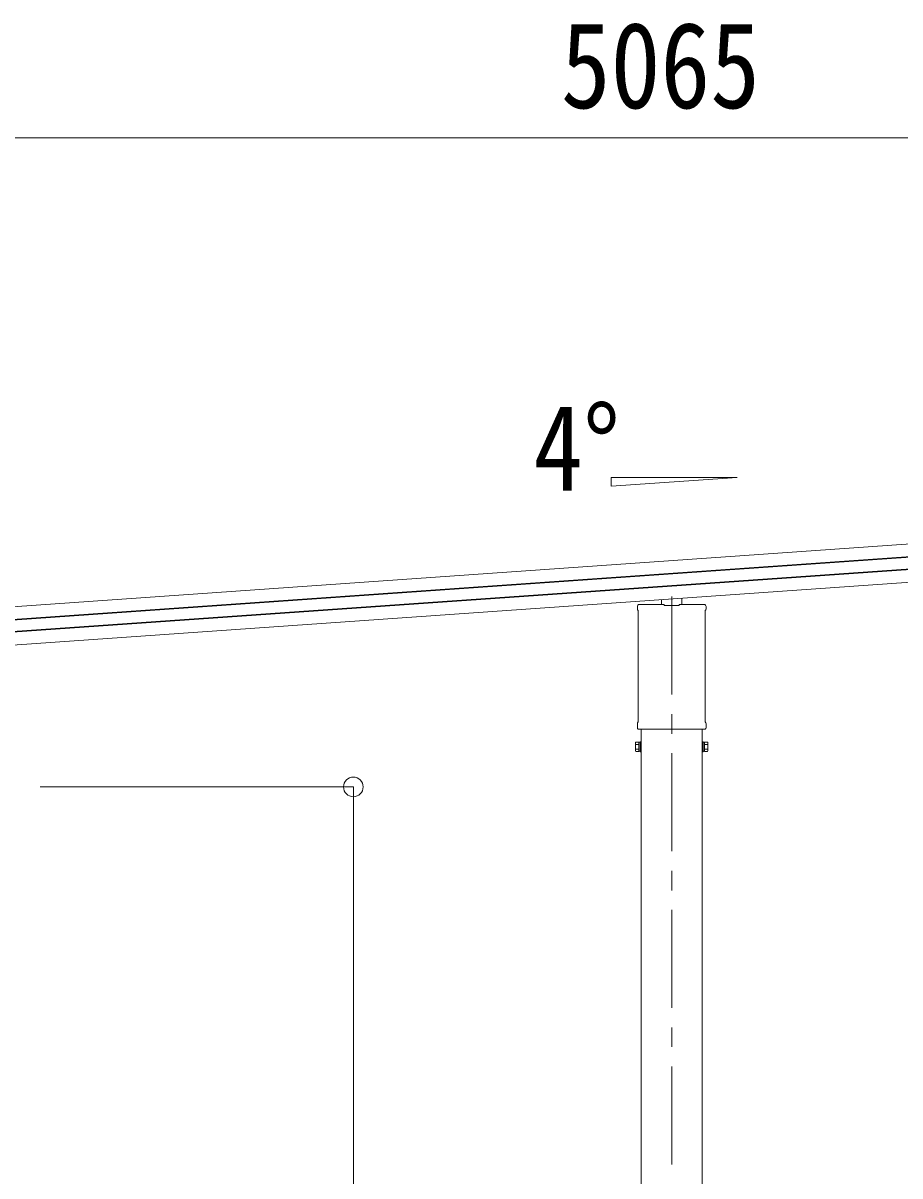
# Model space of a CAD drawing. Units: millimetres at full size, sheet at 1:40; details may follow other scales. Extents: x -11243 to 11243, y -7760 to 7760.
# Drawn here: x 2612 to 4404, y -2788 to -432 of the extents above; entities that cross this region are included whole.
import ezdxf
from ezdxf.enums import TextEntityAlignment as Align

# ---------------------------------------------------------------- set-up
doc = ezdxf.new("R2010")
doc.units = ezdxf.units.MM
doc.header["$LTSCALE"] = 40
doc.header["$PDMODE"] = 32
doc.header["$PDSIZE"] = 40
doc.linetypes.add('CHAIN1', pattern=[8, 5, -1, 1, -1])
doc.layers.add('0-3_ELV2', color=7, linetype='Continuous', lineweight=9)
doc.layers.add('0-6_OTH_LINE', color=6, linetype='Continuous', lineweight=9)
doc.styles.add('ＭＳ ゴシック', font='')
doc.styles.get('ＭＳ ゴシック').set_extended_font_data('MS Gothic')

msp = doc.modelspace()

# ---------------------------------------------------------------- linework, layer by layer
at = {"layer": '0-3_ELV2', "color": 4}
for p, q in [((1482.63, -1702.14), (6380.87, -1359.62)), ((3813.2, -1360.52), (4071.21, -1360.52)), ((3813.2, -1378.56), (4071.21, -1360.52)), ((3813.2, -1360.52), (3813.2, -1378.56)), ((1484.45, -1728.04), (6382.68, -1385.52)), ((1484.54, -1729.43), (6382.78, -1386.91)), ((1486.17, -1752.65), (6384.4, -1410.14)), ((1486.27, -1754.07), (6384.5, -1411.55)), ((1488.08, -1779.95), (6386.31, -1437.43)), ((3866.94, -1629), (3866.94, -1624.25)), ((3871.19, -1620), (3921.19, -1620)), ((3916.19, -1620), (3916.19, -1610.16)), ((3921.69, -1622), (3921.69, -1620.5)), ((3952.69, -1622), (3921.69, -1622)), ((3952.69, -1620.5), (3952.69, -1622)), ((3953.19, -1620), (4003.19, -1620)), ((3958.19, -1620), (3958.19, -1607.22)), ((4007.44, -1624.25), (4007.44, -1629)), ((3868.73, -1632.47), (3868.73, -1632.47)), ((3868.94, -1632.88), (3868.94, -1859.63)), ((4005.44, -1859.63), (4005.44, -1632.88)), ((4005.65, -1632.47), (4005.65, -1632.47)), ((3868.73, -1860.04), (3868.73, -1860.04)), ((4005.65, -1860.04), (4005.65, -1860.04)), ((3866.94, -1871.5), (3866.94, -1863.5)), ((3868.64, -1874.9), (3868.64, -1874.9)), ((3868.94, -1875), (3868.92, -1875)), ((3868.94, -1875), (4005.44, -1875)), ((3874.69, -1875), (3874.69, -4992.78)), ((3999.69, -1875), (3999.69, -4992.78)), ((4005.46, -1875), (4005.44, -1875)), ((4007.44, -1863.5), (4007.44, -1871.5)), ((3863.19, -1902.4), (3863.95, -1901.09)), ((3863.19, -1902.4), (3863.19, -1919.4)), ((3870.19, -1901.09), (3863.95, -1901.09)), ((3870.19, -1906), (3863.95, -1906)), ((3870.19, -1920.72), (3870.19, -1901.09)), ((3870.19, -1901.7), (3872.69, -1901.7)), ((4004.19, -1901.7), (4001.69, -1901.7)), ((4004.19, -1920.72), (4004.19, -1901.09)), ((4004.19, -1901.09), (4010.43, -1901.09)), ((4004.19, -1906), (4010.43, -1906)), ((4011.19, -1902.4), (4010.43, -1901.09)), ((4011.19, -1902.4), (4011.19, -1919.4)), ((3863.19, -1919.4), (3863.95, -1920.72)), ((3870.19, -1915.81), (3863.95, -1915.81)), ((3870.19, -1920.72), (3863.95, -1920.72)), ((3872.69, -1920.1), (3870.19, -1920.1)), ((3999.69, -1921.4), (4001.69, -1921.4)), ((4001.69, -1920.1), (4004.19, -1920.1)), ((4004.19, -1915.81), (4010.43, -1915.81)), ((4004.19, -1920.72), (4010.43, -1920.72)), ((4011.19, -1919.4), (4010.43, -1920.72))]:
    msp.add_line(p, q, dxfattribs=at)
at = {"layer": '0-3_ELV2', "color": 5, "linetype": 'CHAIN1'}
msp.add_line((3937.19, -1604.08), (3937.19, -5043.39), dxfattribs=at)
at = {"layer": '0-3_ELV2', "color": 6}
msp.add_line((3286.59, -1992.78), (2646.56, -1992.78), dxfattribs=at)
at = {"layer": '0-3_ELV2', "color": 4}
for points in [[(3868.75, -1874.97), (3868.7, -1874.94), (3868.64, -1874.9)], [(3868.92, -1875), (3868.77, -1874.97), (3868.75, -1874.97)], [(4005.63, -1874.97), (4005.48, -1875), (4005.46, -1875)], [(4005.74, -1874.9), (4005.74, -1874.9), (4005.63, -1874.97)], [(4001.69, -1921.4), (4001.69, -1900.4), (3999.69, -1900.4)]]:
    msp.add_lwpolyline(points, dxfattribs=at)
msp.add_lwpolyline([(3872.69, -1921.4), (3872.69, -1900.4), (3874.69, -1900.4), (3874.69, -1921.4)], close=True, dxfattribs=at)
for centre, radius, start, end in [((3871.19, -1624.25), 4.25, 90, 180), ((4003.19, -1624.25), 4.25, 0, 90), ((3871.19, -1629), 4.25, 180, 234.62358), ((3868.44, -1632.88), 0.5, 0.0463, 54.58271), ((4005.94, -1632.88), 0.5, 125.41729, 179.9537), ((4003.19, -1629), 4.25, 305.37642, 0), ((3871.19, -1863.5), 4.25, 125.37642, 180), ((3868.44, -1859.63), 0.5, 305.4181, 359.95288), ((4005.94, -1859.63), 0.5, 180.04713, 234.58188), ((4003.19, -1863.5), 4.25, 0, 54.62358), ((3871.19, -1871.5), 4.25, 180, 233.11111), ((4003.19, -1871.5), 4.25, 306.88889, 0), ((3879.43, -1910.9), 16.24, 162.41205, 197.58795), ((3867.54, -1903.54), 4.34, 145.61575, 214.38425), ((3994.95, -1910.9), 16.24, 342.41205, 17.58795), ((4006.85, -1903.54), 4.34, 325.61575, 34.38425), ((3867.54, -1918.27), 4.34, 145.61575, 214.38425), ((4006.85, -1918.27), 4.34, 325.61575, 34.38425)]:
    msp.add_arc(centre, radius, start, end, dxfattribs=at)
for centre, major_axis, ratio, start_param, end_param in [((3921.19, -1620.5), (0.354, 0.354), 0.999467, 5.4996506, 7.06672), ((3921.26, -1620.44), (0.481, -0.181), 0.828259, 1.9947436, 1.996569), ((3921.26, -1620.44), (-0.181, 0.481), 0.828259, 4.2866163, 4.2884417), ((3953.19, -1620.5), (0.354, -0.354), 0.999467, 2.358058, 3.9251274), ((3953.13, -1620.44), (0.181, 0.481), 0.828259, 1.9947436, 1.996569), ((3953.13, -1620.44), (0.481, 0.181), 0.828259, 1.1450236, 1.146849)]:
    msp.add_ellipse(centre, major_axis=major_axis, ratio=ratio, start_param=start_param, end_param=end_param, dxfattribs=at)
at = {"layer": '0-3_ELV2', "color": 6}
msp.add_point((3286.59, -1992.78), dxfattribs=at)
at = {"layer": '0-6_OTH_LINE'}
for p, q in [((6442.9, -666.95), (1378.36, -666.95)), ((3286.59, -1992.78), (3286.59, -4492.78))]:
    msp.add_line(p, q, dxfattribs=at)

# ---------------------------------------------------------------- texts
at = {"layer": '0-3_ELV2', "style": 'ＭＳ ゴシック', "width": 0.85}
for s, p in [('5065', (3710.63, -658.95)), ('4°', (3654.5, -1440.28))]:
    msp.add_text(s, height=176, dxfattribs=at).set_placement(p, align=Align.BOTTOM_LEFT)

doc.saveas('drawing.dxf')
